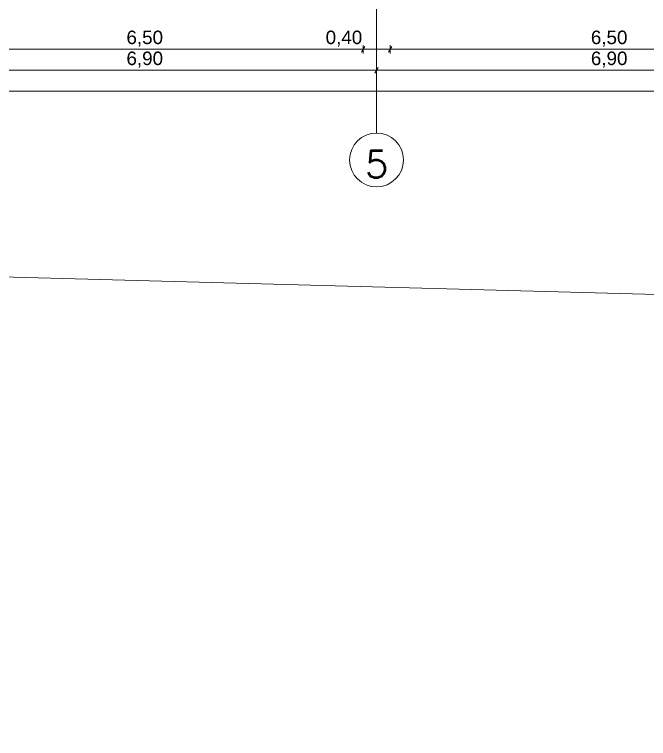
# Model space of a CAD drawing. Header units: metres. Extents: x 476297 to 476657, y 4620828 to 4621206.
# Drawn here: x 476413.08 to 476422.5, y 4621013.9 to 4621024.65 of the extents above; entities that cross this region are included whole.
import ezdxf

# ---------------------------------------------------------------- set-up
doc = ezdxf.new("R2010")
doc.units = ezdxf.units.M
doc.header["$MEASUREMENT"] = 0
for name, color, linetype in [('0_Pen_No__42_Pen_No__250', 7, 'Continuous'), ('Annotation - Text_Pen_No__7', 7, 'Continuous'), ('New_________ _________ ___2', 7, 'Continuous'), ('zoma', 7, 'Continuous'), ('zoma_Pen_No__5', 7, 'Continuous')]:
    doc.layers.add(name, color=color, linetype=linetype)
doc.styles.add('GENERATED_STYLE_2', font='arial.ttf')
doc.dimstyles.new('GENERATED_STYLE__1', dxfattribs={"dimtxt": 0.2, "dimasz": 0.0644213309708986, "dimexe": 0.18, "dimexo": 0.003, "dimgap": 0.09, "dimtad": 1, "dimtih": 1, "dimtoh": 1, "dimzin": 0, "dimdsep": 46, "dimtxsty": 'GENERATED_STYLE_2', "dimblk": 'ARROWHEAD_2', "dimblk1": 'ARROWHEAD_2', "dimblk2": 'ARROWHEAD_2', "dimcen": 0.09, "dimclrd": 142, "dimclre": 142, "dimclrt": 142, "dimadec": 0, "dimazin": 0, "dimtfac": 1, "dimtdec": 4, "dimtmove": 0, "dimatfit": 3, "dimfxl": 1, "dimtolj": 1, "dimtzin": 0, "dimarcsym": 0})
doc.dimstyles.new('GENERATED_STYLE__8', dxfattribs={"dimtxt": 0.15, "dimasz": 0.0644213309708986, "dimexe": 0.18, "dimexo": 0.003, "dimgap": 0.09, "dimtad": 1, "dimtih": 1, "dimtoh": 1, "dimzin": 0, "dimdsep": 46, "dimtxsty": 'GENERATED_STYLE_2', "dimblk": 'ARROWHEAD_2', "dimblk1": 'ARROWHEAD_2', "dimblk2": 'ARROWHEAD_2', "dimcen": 0.09, "dimclrd": 142, "dimclre": 142, "dimclrt": 142, "dimadec": 0, "dimazin": 0, "dimtfac": 1, "dimtdec": 4, "dimtmove": 0, "dimatfit": 3, "dimfxl": 1, "dimtolj": 1, "dimtzin": 0, "dimarcsym": 0})

# ---------------------------------------------------------------- blocks, each defined once
blk = doc.blocks.new('*D242', base_point=(476844.5271483883, 4621385.791044046))
at = {"layer": 'zoma', "color": 142, "linetype": 'Continuous', "lineweight": 0, "transparency": 16777216}
for p, q in [((476411.5802933915, 4621023.86579169), (476411.5313543712, 4621023.78102678)), ((476411.5558238814, 4621023.759835552), (476411.5558238814, 4621023.886982917)), ((476411.5558238814, 4621023.823409234), (476418.4558238813, 4621023.823409234)), ((476418.4802933914, 4621023.86579169), (476418.4313543711, 4621023.78102678)), ((476418.4558238813, 4621023.759835552), (476418.4558238813, 4621023.886982917))]:
    blk.add_line(p, q, dxfattribs=at)
at = {"layer": 'zoma', "color": 142, "lineweight": 0, "transparency": 16777216, "insert": (476414.7397658753, 4621023.863409235), "char_height": 0.2, "attachment_point": 7, "style": 'GENERATED_STYLE_2'}
blk.add_mtext('\\A1;{\\pql;\\fArial CYR|b0|i0|c204|p34;6,90}', dxfattribs=at)
blk = doc.blocks.new('ARROWHEAD_2')
at = {"color": 0, "linetype": 'Continuous', "lineweight": 0}
for p, q in [((0, 0), (-1, 0)), ((-0.3781315, -0.655), (0.3781315, 0.655))]:
    blk.add_line(p, q, dxfattribs=at)
blk = doc.blocks.new('*D243', base_point=(476844.5271483883, 4621385.791044046))
at = {"layer": 'zoma', "color": 142, "linetype": 'Continuous', "lineweight": 0, "transparency": 16777216}
for p, q in [((476418.4802933914, 4621023.86579169), (476418.4313543711, 4621023.78102678)), ((476418.4558238813, 4621023.759835552), (476418.4558238813, 4621023.886982917)), ((476418.4558238813, 4621023.823409234), (476425.3558238813, 4621023.823409234)), ((476425.3802933915, 4621023.86579169), (476425.3313543712, 4621023.78102678)), ((476425.3558238813, 4621023.759835552), (476425.3558238813, 4621023.886982917))]:
    blk.add_line(p, q, dxfattribs=at)
at = {"layer": 'zoma', "color": 142, "lineweight": 0, "transparency": 16777216, "insert": (476421.6397658754, 4621023.863409235), "char_height": 0.2, "attachment_point": 7, "style": 'GENERATED_STYLE_2'}
blk.add_mtext('\\A1;{\\pql;\\fArial CYR|b0|i0|c204|p34;6,90}', dxfattribs=at)
blk = doc.blocks.new('*D251', base_point=(476844.5271483883, 4621385.791044046))
at = {"layer": 'zoma', "color": 142, "linetype": 'Continuous', "lineweight": 0, "transparency": 16777216}
for p, q in [((476390.6558238814, 4621023.451187126), (476390.6558238814, 4621023.578334491)), ((476432.4558238813, 4621023.451187126), (476432.4558238813, 4621023.578334491)), ((476390.6143738408, 4621023.514760809), (476390.6558238814, 4621023.514760809)), ((476390.6802933915, 4621023.557143264), (476390.6313543712, 4621023.472378354)), ((476390.6558238814, 4621023.514760809), (476432.4558238813, 4621023.514760809)), ((476432.4313543711, 4621023.472378354), (476432.4802933914, 4621023.557143264)), ((476432.4558238813, 4621023.514760809), (476432.4972739219, 4621023.514760809))]:
    blk.add_line(p, q, dxfattribs=at)
at = {"layer": 'zoma', "color": 142, "lineweight": 0, "transparency": 16777216, "insert": (476411.2138808873, 4621023.554760809), "char_height": 0.2, "attachment_point": 7, "style": 'GENERATED_STYLE_2'}
blk.add_mtext('\\A1;{\\pql;\\fArial CYR|b0|i0|c204|p34;41,80}', dxfattribs=at)
blk = doc.blocks.new('*D259', base_point=(476844.5271483883, 4621385.791044046))
at = {"layer": 'zoma', "color": 142, "linetype": 'Continuous', "lineweight": 0, "transparency": 16777216}
for p, q in [((476411.7802933915, 4621024.177323943), (476411.7313543712, 4621024.092559034)), ((476411.7558238814, 4621024.071367807), (476411.7558238814, 4621024.19851517)), ((476411.7558238814, 4621024.134941489), (476418.2558238813, 4621024.134941489)), ((476418.2802933914, 4621024.177323943), (476418.2313543711, 4621024.092559034)), ((476418.2558238813, 4621024.071367807), (476418.2558238813, 4621024.19851517))]:
    blk.add_line(p, q, dxfattribs=at)
at = {"layer": 'zoma', "color": 142, "lineweight": 0, "transparency": 16777216, "char_height": 0.2, "attachment_point": 7, "style": 'GENERATED_STYLE_2'}
for s, insert in [('\\A1;{\\pql;\\fArial CYR|b0|i0|c204|p34;6,50}', (476414.7397658753, 4621024.174941489)), ('\\A1;{\\pql;\\fArial CYR|b0|i0|c204|p34;0,40}', (476417.6992108246, 4621024.174941489))]:
    blk.add_mtext(s, dxfattribs=dict(at, insert=insert))
blk = doc.blocks.new('*D260', base_point=(476844.5271483883, 4621385.791044046))
at = {"layer": 'zoma', "color": 142, "linetype": 'Continuous', "lineweight": 0, "transparency": 16777216}
for p, q in [((476418.2802933914, 4621024.177323943), (476418.2313543711, 4621024.092559034)), ((476418.2558238813, 4621024.071367807), (476418.2558238813, 4621024.19851517)), ((476418.2558238813, 4621024.134941489), (476418.6558238813, 4621024.134941489)), ((476418.6802933915, 4621024.177323943), (476418.6313543711, 4621024.092559034)), ((476418.6558238813, 4621024.071367807), (476418.6558238813, 4621024.19851517))]:
    blk.add_line(p, q, dxfattribs=at)
blk = doc.blocks.new('*D261', base_point=(476844.5271483883, 4621385.791044046))
at = {"layer": 'zoma', "color": 142, "linetype": 'Continuous', "lineweight": 0, "transparency": 16777216}
for p, q in [((476418.6802933915, 4621024.177323943), (476418.6313543711, 4621024.092559034)), ((476418.6558238813, 4621024.071367807), (476418.6558238813, 4621024.19851517)), ((476418.6558238813, 4621024.134941489), (476425.1558238813, 4621024.134941489)), ((476425.1802933915, 4621024.177323943), (476425.1313543711, 4621024.092559034)), ((476425.1558238813, 4621024.071367807), (476425.1558238813, 4621024.19851517))]:
    blk.add_line(p, q, dxfattribs=at)
at = {"layer": 'zoma', "color": 142, "lineweight": 0, "transparency": 16777216, "char_height": 0.2, "attachment_point": 7, "style": 'GENERATED_STYLE_2'}
for s, insert in [('\\A1;{\\pql;\\fArial CYR|b0|i0|c204|p34;6,50}', (476421.6397658754, 4621024.174941489)), ('\\A1;{\\pql;\\fArial CYR|b0|i0|c204|p34;0,40}', (476424.5992108246, 4621024.174941489))]:
    blk.add_mtext(s, dxfattribs=dict(at, insert=insert))
blk = doc.blocks.new('*D858', base_point=(476844.5271483883, 4621385.791044046))
at = {"layer": 'zoma', "color": 142, "linetype": 'Continuous', "lineweight": 0, "transparency": 16777216}
for p, q in [((476419.9309247581, 4621040.554643288), (476419.9798637784, 4621040.639408197)), ((476419.9553942683, 4621040.660599425), (476419.9553942683, 4621040.533452061)), ((476421.3553942663, 4621040.597025743), (476419.9553942683, 4621040.597025743)), ((476421.3309247561, 4621040.554643288), (476421.3798637764, 4621040.639408197)), ((476421.3553942663, 4621040.660599425), (476421.3553942663, 4621040.533452061)), ((476421.3968443068, 4621040.597025743), (476421.3553942663, 4621040.597025743))]:
    blk.add_line(p, q, dxfattribs=at)
at = {"layer": 'zoma', "color": 142, "lineweight": 0, "transparency": 16777216, "insert": (476420.4558507613, 4621040.627025744), "char_height": 0.15, "attachment_point": 7, "style": 'GENERATED_STYLE_2'}
blk.add_mtext('\\A1;{\\pql;\\fArial CYR|b0|i0|c204|p34;1,40}', dxfattribs=at)
blk = doc.blocks.new('*D859', base_point=(476844.5271483883, 4621385.791044046))
at = {"layer": 'zoma', "color": 142, "linetype": 'Continuous', "lineweight": 0, "transparency": 16777216}
for p, q in [((476419.8309247581, 4621040.554643288), (476419.8798637784, 4621040.639408197)), ((476419.8553942683, 4621040.660599425), (476419.8553942683, 4621040.533452061)), ((476419.9553942683, 4621040.597025743), (476419.8553942683, 4621040.597025743)), ((476419.9309247581, 4621040.554643288), (476419.9798637784, 4621040.639408197)), ((476419.9553942683, 4621040.660599425), (476419.9553942683, 4621040.533452061))]:
    blk.add_line(p, q, dxfattribs=at)
blk = doc.blocks.new('*D860', base_point=(476844.5271483883, 4621385.791044046))
at = {"layer": 'zoma', "color": 142, "linetype": 'Continuous', "lineweight": 0, "transparency": 16777216}
for p, q in [((476418.4553941278, 4621040.597025743), (476418.4139440872, 4621040.597025743)), ((476418.4798636379, 4621040.639408197), (476418.4309246176, 4621040.554643288)), ((476418.4553941278, 4621040.660599425), (476418.4553941278, 4621040.533452061)), ((476419.8553942683, 4621040.597025743), (476418.4553941278, 4621040.597025743)), ((476419.8309247581, 4621040.554643288), (476419.8798637784, 4621040.639408197)), ((476419.8553942683, 4621040.660599425), (476419.8553942683, 4621040.533452061))]:
    blk.add_line(p, q, dxfattribs=at)
at = {"layer": 'zoma', "color": 142, "lineweight": 0, "transparency": 16777216, "char_height": 0.15, "attachment_point": 7, "style": 'GENERATED_STYLE_2'}
for s, insert in [('\\A1;{\\pql;\\fArial CYR|b0|i0|c204|p34;0,10}', (476419.7058507623, 4621040.837025752)), ('\\A1;{\\pql;\\fArial CYR|b0|i0|c204|p34;1,40}', (476418.9558506921, 4621040.627025744))]:
    blk.add_mtext(s, dxfattribs=dict(at, insert=insert))
blk = doc.blocks.new('*D864', base_point=(476844.5271483883, 4621385.791044046))
at = {"layer": 'zoma', "color": 142, "linetype": 'Continuous', "lineweight": 0, "transparency": 16777216}
for p, q in [((476419.9309247581, 4621078.289655928), (476419.9798637784, 4621078.374420837)), ((476419.9553942683, 4621078.395612065), (476419.9553942683, 4621078.268464701)), ((476421.3553942663, 4621078.332038383), (476419.9553942683, 4621078.332038383)), ((476421.3309247561, 4621078.289655928), (476421.3798637764, 4621078.374420837)), ((476421.3553942663, 4621078.395612065), (476421.3553942663, 4621078.268464701)), ((476421.3968443068, 4621078.332038383), (476421.3553942663, 4621078.332038383))]:
    blk.add_line(p, q, dxfattribs=at)
at = {"layer": 'zoma', "color": 142, "lineweight": 0, "transparency": 16777216, "insert": (476420.4558507613, 4621078.362038384), "char_height": 0.15, "attachment_point": 7, "style": 'GENERATED_STYLE_2'}
blk.add_mtext('\\A1;{\\pql;\\fArial CYR|b0|i0|c204|p34;1,40}', dxfattribs=at)
blk = doc.blocks.new('*D865', base_point=(476844.5271483883, 4621385.791044046))
at = {"layer": 'zoma', "color": 142, "linetype": 'Continuous', "lineweight": 0, "transparency": 16777216}
for p, q in [((476419.8309247581, 4621078.289655928), (476419.8798637784, 4621078.374420837)), ((476419.8553942683, 4621078.395612065), (476419.8553942683, 4621078.268464701)), ((476419.9553942683, 4621078.332038383), (476419.8553942683, 4621078.332038383)), ((476419.9309247581, 4621078.289655928), (476419.9798637784, 4621078.374420837)), ((476419.9553942683, 4621078.395612065), (476419.9553942683, 4621078.268464701))]:
    blk.add_line(p, q, dxfattribs=at)
blk = doc.blocks.new('*D866', base_point=(476844.5271483883, 4621385.791044046))
at = {"layer": 'zoma', "color": 142, "linetype": 'Continuous', "lineweight": 0, "transparency": 16777216}
for p, q in [((476418.4553941278, 4621078.332038383), (476418.4139440872, 4621078.332038383)), ((476418.4798636379, 4621078.374420837), (476418.4309246176, 4621078.289655928)), ((476418.4553941278, 4621078.395612065), (476418.4553941278, 4621078.268464701)), ((476419.8553942683, 4621078.332038383), (476418.4553941278, 4621078.332038383)), ((476419.8309247581, 4621078.289655928), (476419.8798637784, 4621078.374420837)), ((476419.8553942683, 4621078.395612065), (476419.8553942683, 4621078.268464701))]:
    blk.add_line(p, q, dxfattribs=at)
at = {"layer": 'zoma', "color": 142, "lineweight": 0, "transparency": 16777216, "char_height": 0.15, "attachment_point": 7, "style": 'GENERATED_STYLE_2'}
for s, insert in [('\\A1;{\\pql;\\fArial CYR|b0|i0|c204|p34;0,10}', (476419.7058507623, 4621078.572038393)), ('\\A1;{\\pql;\\fArial CYR|b0|i0|c204|p34;1,40}', (476418.9558506921, 4621078.362038384))]:
    blk.add_mtext(s, dxfattribs=dict(at, insert=insert))
blk = doc.blocks.new('*D870', base_point=(476844.5271483883, 4621385.791044046))
at = {"layer": 'zoma', "color": 142, "linetype": 'Continuous', "lineweight": 0, "transparency": 16777216}
for p, q in [((476419.9309247581, 4621116.017628189), (476419.9798637784, 4621116.102393098)), ((476419.9553942683, 4621116.123584325), (476419.9553942683, 4621115.996436962)), ((476421.3553942663, 4621116.060010644), (476419.9553942683, 4621116.060010644)), ((476421.3309247561, 4621116.017628189), (476421.3798637764, 4621116.102393098)), ((476421.3553942663, 4621116.123584325), (476421.3553942663, 4621115.996436962)), ((476421.3968443068, 4621116.060010644), (476421.3553942663, 4621116.060010644))]:
    blk.add_line(p, q, dxfattribs=at)
at = {"layer": 'zoma', "color": 142, "lineweight": 0, "transparency": 16777216, "insert": (476420.4558507613, 4621116.090010645), "char_height": 0.15, "attachment_point": 7, "style": 'GENERATED_STYLE_2'}
blk.add_mtext('\\A1;{\\pql;\\fArial CYR|b0|i0|c204|p34;1,40}', dxfattribs=at)
blk = doc.blocks.new('*D871', base_point=(476844.5271483883, 4621385.791044046))
at = {"layer": 'zoma', "color": 142, "linetype": 'Continuous', "lineweight": 0, "transparency": 16777216}
for p, q in [((476419.8309247581, 4621116.017628189), (476419.8798637784, 4621116.102393098)), ((476419.8553942683, 4621116.123584325), (476419.8553942683, 4621115.996436962)), ((476419.9553942683, 4621116.060010644), (476419.8553942683, 4621116.060010644)), ((476419.9309247581, 4621116.017628189), (476419.9798637784, 4621116.102393098)), ((476419.9553942683, 4621116.123584325), (476419.9553942683, 4621115.996436962))]:
    blk.add_line(p, q, dxfattribs=at)
blk = doc.blocks.new('*D872', base_point=(476844.5271483883, 4621385.791044046))
at = {"layer": 'zoma', "color": 142, "linetype": 'Continuous', "lineweight": 0, "transparency": 16777216}
for p, q in [((476418.4553941278, 4621116.060010644), (476418.4139440872, 4621116.060010644)), ((476418.4798636379, 4621116.102393098), (476418.4309246176, 4621116.017628189)), ((476418.4553941278, 4621116.123584325), (476418.4553941278, 4621115.996436962)), ((476419.8553942683, 4621116.060010644), (476418.4553941278, 4621116.060010644)), ((476419.8309247581, 4621116.017628189), (476419.8798637784, 4621116.102393098)), ((476419.8553942683, 4621116.123584325), (476419.8553942683, 4621115.996436962))]:
    blk.add_line(p, q, dxfattribs=at)
at = {"layer": 'zoma', "color": 142, "lineweight": 0, "transparency": 16777216, "char_height": 0.15, "attachment_point": 7, "style": 'GENERATED_STYLE_2'}
for s, insert in [('\\A1;{\\pql;\\fArial CYR|b0|i0|c204|p34;0,10}', (476419.7058507623, 4621116.300010653)), ('\\A1;{\\pql;\\fArial CYR|b0|i0|c204|p34;1,40}', (476418.9558506921, 4621116.090010645))]:
    blk.add_mtext(s, dxfattribs=dict(at, insert=insert))

msp = doc.modelspace()

# ---------------------------------------------------------------- linework, layer by layer
at = {"layer": '0_Pen_No__42_Pen_No__250', "color": 5, "linetype": 'Continuous', "lineweight": 0}
msp.add_circle((476418.4558292896, 4621022.491404044), 0.4000000000000057, dxfattribs=at)
msp.add_circle((476418.4558292896, 4621022.491404044), 0.4000000000000057, dxfattribs=at)
at = {"layer": 'New_________ _________ ___2', "color": 1, "linetype": 'Continuous', "lineweight": 0}
msp.add_lwpolyline([(476377.7676928685, 4621021.86548092), (476408.09026642, 4621020.884186905), (476446.5343348905, 4621019.849765546), (476446.5336874048, 4621054.248741814)], dxfattribs=at)
at = {"layer": 'zoma_Pen_No__5', "color": 5, "linetype": 'Continuous', "lineweight": 0}
msp.add_line((476418.4558292896, 4621047.602210089), (476418.4558292896, 4621022.891404043), dxfattribs=at)

# ---------------------------------------------------------------- texts
at = {"layer": 'Annotation - Text_Pen_No__7', "color": 5, "linetype": 'Continuous', "lineweight": 0, "insert": (476418.4579869291, 4621022.626898659), "char_height": 0.4000000000000002, "attachment_point": 2}
msp.add_mtext('\\A1;{\\pqc;\\Ftxt.shx;5}', dxfattribs=at)

# ---------------------------------------------------------------- dimensions: what is measured, and where the dimension line sits
at = {"layer": 'zoma', "color": 142, "linetype": 'Continuous', "lineweight": 0}
for base, p1, p2, picture, middle in [((476418.4553941278, 4621116.060010644), (476419.8553942683, 4620877.218683803), (476418.4553941278, 4620878.96576142), '*D872', (476419.1506744421, 4621116.165010645)), ((476419.8553942683, 4621116.060010644), (476419.9553942683, 4620877.218683803), (476419.8553942683, 4620877.218683803), '*D871', (476419.9006745124, 4621116.375010653)), ((476419.9553942683, 4621116.060010644), (476421.3553942663, 4620877.510483745), (476419.9553942683, 4620877.218683803), '*D870', (476420.6506745113, 4621116.165010645)), ((476418.4553941278, 4621078.332038383), (476419.8553942683, 4620877.218683803), (476418.4553941278, 4620878.96576142), '*D866', (476419.1506744421, 4621078.437038384)), ((476419.8553942683, 4621078.332038383), (476419.9553942683, 4620877.218683803), (476419.8553942683, 4620877.218683803), '*D865', (476419.9006745124, 4621078.647038393)), ((476419.9553942683, 4621078.332038383), (476421.3553942663, 4620877.510483745), (476419.9553942683, 4620877.218683803), '*D864', (476420.6506745113, 4621078.437038384)), ((476418.4553941278, 4621040.597025743), (476419.8553942683, 4620877.218683803), (476418.4553941278, 4620878.96576142), '*D860', (476419.1506744421, 4621040.702025744)), ((476419.8553942683, 4621040.597025743), (476419.9553942683, 4620877.218683803), (476419.8553942683, 4620877.218683803), '*D859', (476419.9006745124, 4621040.912025752)), ((476419.9553942683, 4621040.597025743), (476421.3553942663, 4620877.510483745), (476419.9553942683, 4620877.218683803), '*D858', (476420.6506745113, 4621040.702025744))]:
    dim = msp.add_linear_dim(base=base, p1=p1, p2=p2, angle=180, dimstyle='GENERATED_STYLE__8', dxfattribs=at)
    dim.commit()
    dim.dimension.update_dxf_attribs({"geometry": picture, "text_midpoint": middle, "dimtype": 160})
for base, p1, p2, picture, middle in [((476432.4558238813, 4621023.514760809), (476390.6558238814, 4621025.308009189), (476432.4558238813, 4621025.308009189), '*D251', (476411.5498818855, 4621023.65476081)), ((476418.2558238813, 4621024.134941489), (476411.7558238814, 4620991.028749391), (476418.2558238813, 4620991.028749391), '*D259', (476414.9995308834, 4621024.274941489)), ((476425.1558238813, 4621024.134941489), (476418.6558238813, 4620991.028749391), (476425.1558238813, 4620991.028749391), '*D261', (476421.8995308834, 4621024.274941489)), ((476418.6558238813, 4621024.134941489), (476418.2558238813, 4620991.028749391), (476418.6558238813, 4620991.028749391), '*D260', (476417.9589758326, 4621024.274941489)), ((476418.4558238813, 4621023.823409234), (476411.5558238814, 4621022.18471334), (476418.4558238813, 4621022.18471334), '*D242', (476414.9995308834, 4621023.963409235)), ((476425.3558238813, 4621023.823409234), (476418.4558238813, 4621022.18471334), (476425.3558238813, 4621022.18471334), '*D243', (476421.8995308834, 4621023.963409235))]:
    dim = msp.add_linear_dim(base=base, p1=p1, p2=p2, dimstyle='GENERATED_STYLE__1', dxfattribs=at)
    dim.commit()
    dim.dimension.update_dxf_attribs({"geometry": picture, "text_midpoint": middle, "dimtype": 160})

doc.saveas('drawing.dxf')
